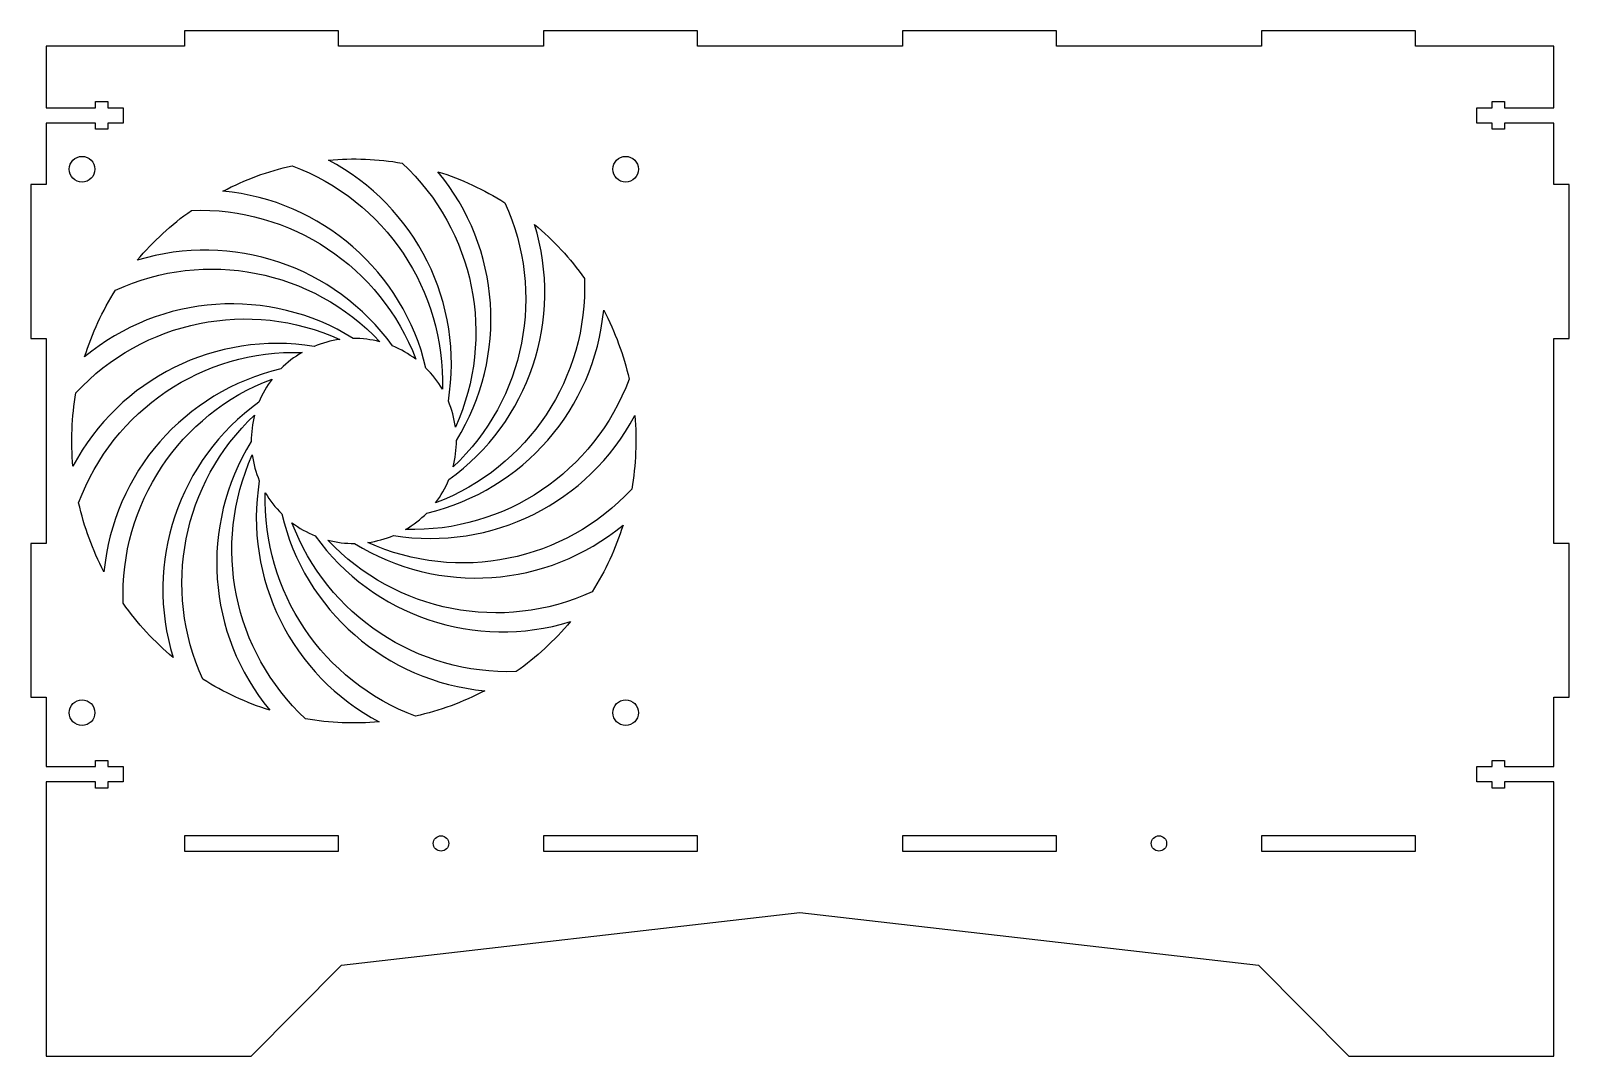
# Model space of a CAD drawing. Header units: millimetres. Extents: x -122 to 178, y -123 to 77.
import ezdxf

# ---------------------------------------------------------------- set-up
doc = ezdxf.new("R2010")
doc.units = ezdxf.units.MM
doc.layers.get('0').update_dxf_attribs({"linetype": 'CONTINUOUS'})

msp = doc.modelspace()

# ---------------------------------------------------------------- linework, layer by layer
for p, q in [((-61.98, 76.98), (-91.98, 76.98)), ((-91.98, 76.98), (-91.98, 73.98)), ((-61.98, 73.98), (-61.98, 76.98)), ((8.02, 76.98), (-21.98, 76.98)), ((-21.98, 76.98), (-21.98, 73.98)), ((8.02, 73.98), (8.02, 76.98)), ((78.02, 76.98), (48.02, 76.98)), ((48.02, 76.98), (48.02, 73.98)), ((78.02, 73.98), (78.02, 76.98)), ((148.02, 76.98), (118.02, 76.98)), ((118.02, 76.98), (118.02, 73.98)), ((148.02, 73.98), (148.02, 76.98)), ((-91.98, 73.98), (-118.98, 73.98)), ((-118.98, 73.98), (-118.98, 61.98)), ((-21.98, 73.98), (-61.98, 73.98)), ((48.02, 73.98), (8.02, 73.98)), ((118.02, 73.98), (78.02, 73.98)), ((175.02, 73.98), (148.02, 73.98)), ((175.02, 61.98), (175.02, 73.98)), ((-109.35, 61.98), (-109.35, 63.18)), ((-109.35, 63.18), (-106.98, 63.18)), ((-106.98, 63.18), (-106.98, 61.98)), ((163.02, 61.98), (163.02, 63.18)), ((163.02, 63.18), (165.39, 63.18)), ((165.39, 63.18), (165.39, 61.98)), ((-118.98, 61.98), (-109.35, 61.98)), ((-106.98, 61.98), (-103.98, 61.98)), ((-103.98, 61.98), (-103.98, 58.98)), ((160.02, 58.98), (160.02, 61.98)), ((160.02, 61.98), (163.02, 61.98)), ((165.39, 61.98), (175.02, 61.98)), ((-109.35, 58.98), (-118.98, 58.98)), ((-118.98, 58.98), (-118.98, 46.98)), ((-109.35, 57.78), (-109.35, 58.98)), ((-106.98, 57.78), (-109.35, 57.78)), ((-103.98, 58.98), (-106.98, 58.98)), ((-106.98, 58.98), (-106.98, 57.78)), ((163.02, 58.98), (160.02, 58.98)), ((163.02, 57.78), (163.02, 58.98)), ((165.39, 57.78), (163.02, 57.78)), ((175.02, 58.98), (165.39, 58.98)), ((165.39, 58.98), (165.39, 57.78)), ((175.02, 46.98), (175.02, 58.98)), ((-118.98, 46.98), (-121.98, 46.98)), ((-121.98, 46.98), (-121.98, 16.98)), ((178.02, 46.98), (175.02, 46.98)), ((178.02, 16.98), (178.02, 46.98)), ((-121.98, 16.98), (-118.98, 16.98)), ((-118.98, 16.98), (-118.98, -23.02)), ((175.02, -23.02), (175.02, 16.98)), ((175.02, 16.98), (178.02, 16.98)), ((-118.98, -23.02), (-121.98, -23.02)), ((-121.98, -23.02), (-121.98, -53.02)), ((178.02, -23.02), (175.02, -23.02)), ((178.02, -53.02), (178.02, -23.02)), ((-121.98, -53.02), (-118.98, -53.02)), ((-118.98, -53.02), (-118.98, -66.52)), ((175.02, -66.52), (175.02, -53.02)), ((175.02, -53.02), (178.02, -53.02)), ((-109.35, -66.52), (-109.35, -65.32)), ((-109.35, -65.32), (-106.98, -65.32)), ((-106.98, -65.32), (-106.98, -66.52)), ((163.02, -66.52), (163.02, -65.32)), ((163.02, -65.32), (165.39, -65.32)), ((165.39, -65.32), (165.39, -66.52)), ((-118.98, -66.52), (-109.35, -66.52)), ((-106.98, -66.52), (-103.98, -66.52)), ((-103.98, -66.52), (-103.98, -69.52)), ((160.02, -69.52), (160.02, -66.52)), ((160.02, -66.52), (163.02, -66.52)), ((165.39, -66.52), (175.02, -66.52)), ((-109.35, -69.52), (-118.98, -69.52)), ((-118.98, -69.52), (-118.98, -123.02)), ((-109.35, -70.72), (-109.35, -69.52)), ((-106.98, -70.72), (-109.35, -70.72)), ((-103.98, -69.52), (-106.98, -69.52)), ((-106.98, -69.52), (-106.98, -70.72)), ((163.02, -69.52), (160.02, -69.52)), ((163.02, -70.72), (163.02, -69.52)), ((165.39, -70.72), (163.02, -70.72)), ((175.02, -69.52), (165.39, -69.52)), ((165.39, -69.52), (165.39, -70.72)), ((175.02, -123.02), (175.02, -69.52)), ((-61.4, -105.25), (28.02, -95.02)), ((28.02, -95.02), (117.44, -105.25)), ((-78.98, -123.02), (-61.4, -105.25)), ((117.44, -105.25), (135.02, -123.02)), ((-118.98, -123.02), (-78.98, -123.02)), ((135.02, -123.02), (175.02, -123.02))]:
    msp.add_line(p, q)
for points in [[(-49.57, 51.17, -0.321935), (-39.17, -0.3, 0.065543), (-40.55, 4.74, 0.321935), (-63.92, 51.76, -0.065543)], [(-84.51, 45.7, -0.065543), (-71.03, 50.64, -0.321935), (-41.72, 7.08, 0.065543), (-44.92, 11.2, 0.321935)], [(-29.55, 43.44, -0.321935), (-39.63, -8.09, 0.065543), (-38.98, -2.91, 0.321935), (-42.58, 49.48, -0.065543)], [(-101.21, 32.22, -0.065543), (-90.65, 41.95, -0.321935), (-46.9, 12.92, 0.065543), (-51.43, 15.5, 0.321935)], [(-23.74, 39.21, -0.065543), (-14.01, 28.65, -0.321935), (-43.04, -15.1, 0.065543), (-40.46, -10.57, 0.321935)], [(-111.48, 13.38, -0.065543), (-105.44, 26.41, -0.321935), (-53.91, 16.33, 0.065543), (-59.09, 16.98, 0.321935)], [(-10.26, 22.51, -0.065543), (-5.31, 9.03, -0.321935), (-48.88, -20.28, 0.065543), (-44.76, -17.08, 0.321935)], [(-113.76, -7.96, -0.065543), (-113.17, 6.39, -0.321935), (-61.7, 16.79, 0.065543), (-66.74, 15.41, 0.321935)], [(-107.7, -28.55, -0.065543), (-112.64, -15.07, -0.321935), (-69.08, 14.24, 0.065543), (-73.2, 11.04, 0.321935)], [(-94.22, -45.25, -0.065543), (-103.95, -34.69, -0.321935), (-74.92, 9.06, 0.065543), (-77.5, 4.53, 0.321935)], [(-75.38, -55.52, -0.065543), (-88.41, -49.49, -0.321935), (-78.33, 2.04, 0.065543), (-78.98, -3.14, 0.321935)], [(-4.2, 1.92, -0.065543), (-4.79, -12.43, -0.321935), (-56.25, -22.83, 0.065543), (-51.22, -21.45, 0.321935)], [(-54.04, -57.8, -0.065543), (-68.39, -57.21, -0.321935), (-78.79, -5.75, 0.065543), (-77.41, -10.78, 0.321935)], [(-33.45, -51.74, -0.065543), (-46.93, -56.69, -0.321935), (-76.24, -13.12, 0.065543), (-73.04, -17.24, 0.321935)], [(-16.75, -38.26, -0.065543), (-27.31, -47.99, -0.321935), (-71.06, -18.96, 0.065543), (-66.53, -21.54, 0.321935)], [(-6.48, -19.42, -0.065543), (-12.51, -32.45, -0.321935), (-64.04, -22.37, 0.065543), (-58.86, -23.02, 0.321935)]]:
    msp.add_lwpolyline(points, format="xyb", close=True)
for points in [[(-61.98, -83.02), (-61.98, -80.02), (-91.98, -80.02), (-91.98, -83.02)], [(8.02, -83.02), (8.02, -80.02), (-21.98, -80.02), (-21.98, -83.02)], [(78.02, -83.02), (78.02, -80.02), (48.02, -80.02), (48.02, -83.02)], [(148.02, -83.02), (148.02, -80.02), (118.02, -80.02), (118.02, -83.02)]]:
    msp.add_lwpolyline(points, close=True)
for centre, radius in [((-111.98, 49.98), 2.5), ((-5.98, 49.98), 2.5), ((-111.98, -56.02), 2.5), ((-5.98, -56.02), 2.5), ((-41.98, -81.52), 1.5), ((98.02, -81.52), 1.5)]:
    msp.add_circle(centre, radius)

doc.saveas('drawing.dxf')
